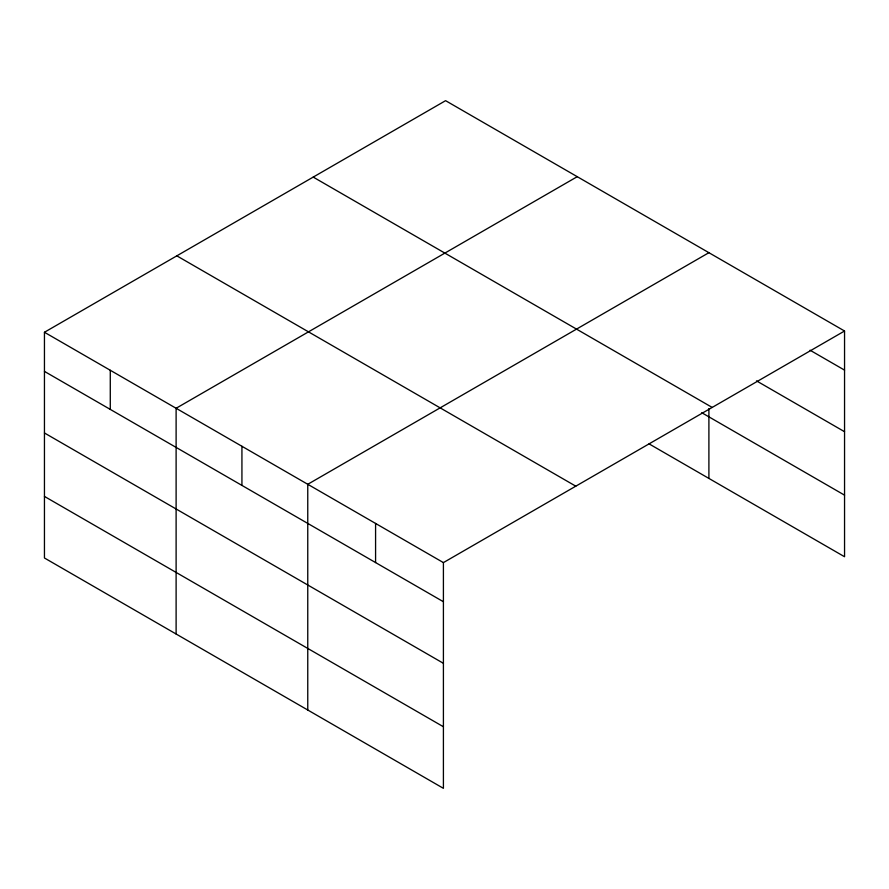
<?xml version="1.0" encoding="UTF-8"?>
<svg xmlns="http://www.w3.org/2000/svg" width="889" height="889" viewBox="0 0 889 889"><rect width="100%" height="100%" fill="white"/><g stroke="black" fill="none" stroke-linecap="round" stroke-linejoin="round"><path stroke-width="1.33" d="M844.55 331.008L445.589 100.668L44.45 332.264L44.45 557.992L443.411 788.332L443.411 562.604L844.55 331.008L844.55 556.736L649.059 443.867M577.25 176.678L176.111 408.273L176.111 634.001M708.9 252.687L307.761 484.294L307.761 710.022M810.046 350.21L844.55 370.124M756.495 380.87L844.55 431.71M313.217 177.1L712.178 407.429M701.721 412.696L844.55 495.151M176.822 255.843L575.783 486.172M44.45 332.264L443.411 562.604M44.45 371.391L443.411 601.731M44.45 432.976L443.411 663.305M44.45 496.418L443.411 726.746M708.9 408.562L708.9 478.415M375.58 523.443L375.58 562.57M241.93 446.278L241.93 485.405M110.28 370.269L110.28 409.396"/></g></svg>
